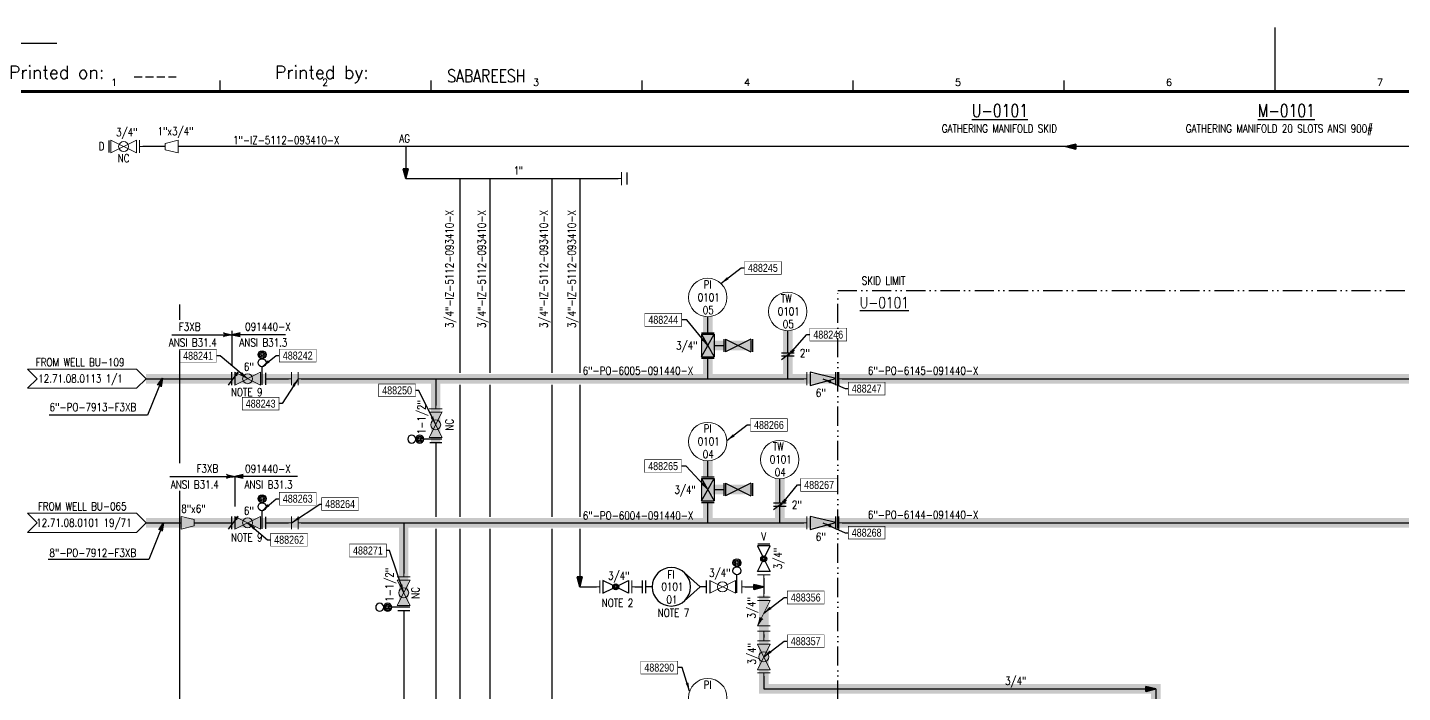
# Model space of a CAD drawing. Header units: millimetres. Extents: x -287 to 5653, y -5 to 599.
# Drawn here: x 35.8 to 465.4, y 391.3 to 599 of the extents above; entities that cross this region are included whole.
import ezdxf
from ezdxf.enums import TextEntityAlignment as Align

# ---------------------------------------------------------------- set-up
doc = ezdxf.new("R2010")
doc.units = ezdxf.units.MM
doc.header["$LTSCALE"] = 6
doc.linetypes.add('SKIDX2', pattern=[1.75, 1, -0.25, 0, -0.25, 0, -0.25])
for name, color, linetype in [('BORDER1', 3, 'CONTINUOUS'), ('BORDER2', 7, 'CONTINUOUS'), ('DIM_TAG', 5, 'CONTINUOUS'), ('GRID', 7, 'CONTINUOUS'), ('INST', 152, 'CONTINUOUS'), ('MAJOR', 42, 'CONTINUOUS'), ('MINOR', 152, 'CONTINUOUS'), ('PID', 82, 'CONTINUOUS'), ('SKID', 6, 'SKIDX2'), ('TEXT', 42, 'CONTINUOUS'), ('TEXT_TAG', 10, 'CONTINUOUS')]:
    doc.layers.add(name, color=color, linetype=linetype)
doc.layers.add('HIGHLITED LINE', color=2, linetype='CONTINUOUS', transparency=0.6)
doc.styles.add('ROMANC', font='ROMANC.shx', dxfattribs={"width": 0.8, "height": 5})
doc.styles.add('ROMANS', font='ROMANS', dxfattribs={"width": 0.8, "height": 2.5})
doc.styles.add('ROMANT', font='ROMANT.shx', dxfattribs={"width": 0.8, "height": 4})
doc.styles.get("Standard").update_dxf_attribs({"font": 'txt.shx', "width": 0.8})
doc.styles.add('TAG', font='arial.ttf', dxfattribs={"width": 0.8})
doc.styles.add('TXT', font='txt.shx')
doc.linetypes.add('FENCE', pattern='A,2,[131,ADCO.SHX,S=0.25,R=0,X=0.125,Y=-0.125],-0.5', length=2.5)
doc.dimstyles.get("Standard").update_dxf_attribs({"dimscale": 15, "dimtxt": 0.18, "dimasz": 0.18, "dimexe": 0.18, "dimexo": 0.0625, "dimgap": 0.09, "dimtad": 0, "dimtih": 1, "dimtoh": 1, "dimdec": 4, "dimzin": 0, "dimdsep": 46, "dimtxsty": 'Standard', "dimcen": 0.09, "dimadec": 0, "dimazin": 0, "dimtfac": 1, "dimtdec": 4, "dimtofl": 0, "dimtmove": 0, "dimatfit": 3, "dimfxl": 1, "dimtolj": 1, "dimtzin": 0, "dimarcsym": 0})
pattern_1 = [(0, (18.355, 11.805), (0, 3.125), [])]

# ---------------------------------------------------------------- blocks, each defined once
blk = doc.blocks.new('AD_DISC SINGLE-FUNC FIELD MOUNTE')
at = {"layer": 'INST', "lineweight": 13}
blk.add_circle((0, 0), 0.24, dxfattribs=at)
blk = doc.blocks.new('AD_FLANGE WITH IMPLIED GASKET')
at = {"layer": 'PID', "lineweight": 13}
for p, q in [((0, 0), (-0.04, 0)), ((0, -0.08), (0, 0.08))]:
    blk.add_line(p, q, dxfattribs=at)
blk = doc.blocks.new('AD_WAFER CHECK VALVE')
at = {"layer": 'PID'}
for p, q in [((-0.16, -0.08), (-0.16, 0.083)), ((-0.16, 0.083), (0.16, -0.002)), ((0.16, 0.08), (0.16, -0.08)), ((0.16, -0.002), (-0.16, -0.08))]:
    blk.add_line(p, q, dxfattribs=at)
blk = doc.blocks.new('AD_BALL VALVE')
at = {"layer": 'PID', "lineweight": 13}
for p, q in [((0.16, -0.08), (-0.16, 0.08)), ((-0.16, -0.08), (0.16, 0.08)), ((-0.159, 0.08), (-0.159, -0.08)), ((0.16, 0.08), (0.16, -0.08))]:
    blk.add_line(p, q, dxfattribs=at)
blk.add_circle((0, 0), 0.0625, dxfattribs=at)
blk = doc.blocks.new('AD_BLANK CLOSED SPECTACLE')
at = {"layer": 'PID'}
blk.add_line((0, -0.075), (0, 0.15), dxfattribs=at)
for centre, radius in [((0, 0.3), 0.05), ((0, 0.2), 0.05), ((0, 0.2), 0.0333), ((0, 0.2), 0.0167)]:
    blk.add_circle(centre, radius, dxfattribs=at)
blk = doc.blocks.new('FLANGE')
at = {"layer": 'PID'}
for p, q in [((0, 0), (-0.05, 0)), ((0, -0.075), (0, 0.075))]:
    blk.add_line(p, q, dxfattribs=at)
blk = doc.blocks.new('AD_BLANK OPEN SPECTACLE')
at = {"layer": 'PID'}
blk.add_line((0, -0.075), (0, 0.15), dxfattribs=at)
for centre, radius in [((0, 0.3), 0.05), ((0, 0.2), 0.05), ((0, 0.3), 0.0333), ((0, 0.3), 0.0167)]:
    blk.add_circle(centre, radius, dxfattribs=at)
blk = doc.blocks.new('AD_INSULATING FLANGE', base_point=(0.16, 0))
at = {"layer": 'PID'}
for points in [[(0.24, 0.08), (0.203, 0.05), (0.219, 0.052), (0.221, 0.035)], [(0.203, 0.05), (0.219, 0.052), (0.221, 0.035), (0.24, 0.08)]]:
    blk.add_hatch(color=256, dxfattribs=at).paths.add_polyline_path(points, flags=0)
for p, q in [((0.12, -0.08), (0.24, 0.08)), ((0.16, 0.08), (0.16, -0.08)), ((0.2, 0.08), (0.2, -0.08)), ((0.24, 0.08), (0.203, 0.05)), ((0.203, 0.05), (0.219, 0.052)), ((0.219, 0.052), (0.221, 0.035)), ((0.221, 0.035), (0.24, 0.08))]:
    blk.add_line(p, q, dxfattribs=at)
for points in [[(0.24, 0.08), (0.203, 0.05), (0.219, 0.052), (0.221, 0.035)], [(0.203, 0.05), (0.219, 0.052), (0.221, 0.035), (0.24, 0.08)]]:
    blk.add_lwpolyline(points, close=True, dxfattribs=at)
blk = doc.blocks.new('FLANGE BLIND WITHOUT TAP', base_point=(0.012, 0))
at = {"layer": 'PID'}
blk.add_line((0.025, -0.075), (0.025, 0.075), dxfattribs=at)
blk = doc.blocks.new('CONCENTRIC')
at = {"layer": 'PID', "lineweight": 13}
for p, q in [((-0.08, -0.08), (-0.08, 0.08)), ((-0.08, 0.08), (0.08, 0.04)), ((0.08, 0.04), (0.08, -0.04)), ((0.08, -0.04), (-0.08, -0.08))]:
    blk.add_line(p, q, dxfattribs=at)
blk = doc.blocks.new('AD_DBB VLAVE')
at = {"layer": 'PID'}
for p, q in [((-0.08, 0.16), (0.08, 0.16)), ((-0.08, 0.14), (0.08, 0.14)), ((-0.08, 0.14), (0.08, -0.14)), ((-0.08, -0.14), (0.08, 0.14)), ((-0.08, -0.14), (-0.08, 0.14)), ((0.08, -0.14), (0.08, 0.14)), ((0.2, -0.08), (0.2, 0.08)), ((0.54, -0.08), (0.22, 0.08)), ((0.22, -0.08), (0.54, 0.08)), ((0.22, -0.08), (0.22, 0.08)), ((0.54, -0.08), (0.54, 0.08)), ((0.56, -0.08), (0.56, 0.08)), ((-0.08, -0.14), (0.08, -0.14)), ((-0.08, -0.16), (0.08, -0.16)), ((0.08, 0), (0.2, 0))]:
    blk.add_line(p, q, dxfattribs=at)
blk = doc.blocks.new('AD_ROTAMETER TYPE FLOW METER', base_point=(0.04, 0))
at = {"layer": 'PID'}
for p, q in [((0.2, 0.179), (0.4, 0)), ((-0.32, 0.08), (-0.32, -0.08)), ((-0.28, 0.08), (-0.28, -0.08)), ((-0.2, 0), (-0.28, 0)), ((0.4, 0), (0.2, -0.179)), ((0.48, 0), (0.4, 0)), ((0.48, 0.08), (0.48, -0.08)), ((0.52, -0.08), (0.52, 0.08))]:
    blk.add_line(p, q, dxfattribs=at)
blk.add_circle((0.04, 0), 0.24, dxfattribs=at)
blk = doc.blocks.new('FLANGE BLIND', base_point=(0.012, 0))
at = {"layer": 'PID', "lineweight": 13}
blk.add_line((0.025, -0.075), (0.025, 0.075), dxfattribs=at)
blk = doc.blocks.new('AD_GLOBE VALVE')
at = {"layer": 'PID'}
for p, q in [((-0.034, 0.017), (-0.16, 0.08)), ((-0.16, 0.08), (-0.16, -0.08)), ((0.034, 0.017), (0.16, 0.08)), ((0.16, 0.08), (0.16, -0.08)), ((-0.16, -0.08), (-0.034, -0.017)), ((0.16, -0.08), (0.034, -0.017))]:
    blk.add_line(p, q, dxfattribs=at)
for centre, radius in [((0, 0), 0.0375), ((0, 0), 0.0255), ((-0.001, 0), 0.0135)]:
    blk.add_circle(centre, radius, dxfattribs=at)
blk = doc.blocks.new('AD_CHECK VALVE')
at = {"layer": 'PID', "lineweight": 13}
for p, q in [((-0.16, 0.08), (0.16, -0.08)), ((-0.16, -0.08), (-0.16, 0.08)), ((0.16, -0.08), (0.16, 0.08)), ((0.053, -0.048), (0.07, -0.014)), ((0.053, -0.048), (0.083, -0.041)), ((0.105, -0.053), (0.053, -0.048)), ((0.083, -0.041), (0.07, -0.014)), ((0.07, -0.014), (0.105, -0.053))]:
    blk.add_line(p, q, dxfattribs=at)
for centre, start, end in [((-0.003, -0.431), 66.7993, 81.7792), ((0.343, 0.261), 225.0907, 240.0706)]:
    blk.add_arc(centre, 0.387, start, end, dxfattribs=at)
blk = doc.blocks.new('AD_OFF-DRAWING', base_point=(-1.08, -0.04))
at = {"layer": 'PID', "lineweight": 13}
for p, q in [((-1.8, 0.08), (-0.44, 0.08)), ((-1.8, 0.08), (-1.68, -0.04)), ((-0.44, 0.08), (-0.32, -0.04)), ((-1.8, -0.16), (-1.68, -0.04)), ((-1.8, -0.16), (-0.44, -0.16)), ((-0.44, -0.16), (-0.32, -0.04))]:
    blk.add_line(p, q, dxfattribs=at)
blk = doc.blocks.new('*U20')
at = {"layer": 'BORDER1', "color": 154, "true_color": 0x1859a9, "const_width": 1}
blk.add_lwpolyline([(0, 564), (796, 564), (796, 0), (0, 0)], close=True, dxfattribs=at)
at = {"layer": 'BORDER2'}
blk.add_lwpolyline([(15, 579), (-30, 579), (-30, 534)], dxfattribs=at)
at = {"layer": 'BORDER2', "color": 7, "style": 'ROMANS'}
blk.add_text('Printed on:                 Printed by:', height=4, dxfattribs=at).set_placement((0, 568))
at = {"layer": 'BORDER2', "color": 7, "char_height": 4, "attachment_point": 7, "style": 'ROMANS'}
for s, insert in [('----', (38.6, 566.89)), ('SABAREESH', (136.97, 566.89))]:
    blk.add_mtext(s, dxfattribs=dict(at, insert=insert))
at = {"layer": 'BORDER2', "flags": 8}
for tag, height, style, p in [('REV4', 2.7, 'ROMANS', (662.76, 139.68)), ('REV3', 2.7, 'ROMANS', (662.76, 132.68)), ('REV2', 2.7, 'ROMANS', (662.76, 125.68)), ('REV', 2.7, 'ROMANS', (662.76, 118.68)), ('RE4', 7, 'ROMANT', (745.34, 6.15))]:
    blk.add_attdef(tag, text='', height=height, dxfattribs=dict(at, style=style)).set_placement(p, align=Align.CENTER)
at = {"layer": 'BORDER2', "style": 'ROMANS', "width": 4.59626}
for tag, p, p2 in [('DATE4', (668.47, 139.68), (681.47, 139.68)), ('DATE3', (668.47, 132.68), (681.47, 132.68)), ('DATE2', (668.47, 125.68), (681.47, 125.68)), ('DATE', (668.47, 118.68), (681.47, 118.68))]:
    blk.add_attdef(tag, text='', height=2.7, dxfattribs=at).set_placement(p, p2, align=Align.FIT)
at = {"layer": 'BORDER2'}
for tag, height, style, p in [('DRN4', 2.7, 'ROMANS', (689.55, 139.68)), ('CHD4', 2.7, 'ROMANS', (701.61, 139.68)), ('APD4', 2.7, 'ROMANS', (713.32, 139.68)), ('DRN3', 2.7, 'ROMANS', (689.55, 132.68)), ('CHD3', 2.7, 'ROMANS', (701.61, 132.68)), ('APD3', 2.7, 'ROMANS', (713.32, 132.68)), ('DRN2', 2.7, 'ROMANS', (689.55, 125.68)), ('CHD2', 2.7, 'ROMANS', (701.61, 125.68)), ('APD2', 2.7, 'ROMANS', (713.32, 125.68)), ('DRN', 2.7, 'ROMANS', (689.55, 118.68)), ('CHD', 2.7, 'ROMANS', (701.61, 118.68)), ('APD', 2.7, 'ROMANS', (713.32, 118.68)), ('CONS_CONT_VEND', 3.5, 'ROMANC', (726, 61.94))]:
    blk.add_attdef(tag, text='', height=height, dxfattribs=dict(at, style=style)).set_placement(p, align=Align.CENTER)
at = {"layer": 'BORDER2', "style": 'ROMANS', "width": 0.8}
for tag, p, height in [('1:X', (670.77, 103.49), 3), ('LOC', (709.61, 103.49), 3), ('PROJ_NO', (774.84, 103.49), 3), ('CONS_DRG_NO', (681.74, 53.26), 2.5)]:
    blk.add_attdef(tag, p, '', height=height, dxfattribs=at)
at = {"layer": 'BORDER2', "lineweight": 30, "width": 0.8, "flags": 104}
for tag, p in [('COMMENTS4', (720.55, 141.5)), ('COMMENTS3', (720.55, 134.5)), ('COMMENTS2', (720.55, 127.5)), ('COMMENTS', (720.55, 120.5))]:
    blk.add_attdef(tag, text='', height=2.2, dxfattribs=at).set_placement(p, align=Align.MIDDLE_LEFT)
at = {"layer": 'BORDER2', "style": 'ROMANS', "width": 0.8}
for tag, p in [('PROJECT_TITLE_1', (726, 45.91)), ('PROJECT_TITLE_2', (726, 40.58))]:
    blk.add_attdef(tag, text='', height=3.5, dxfattribs=at).set_placement(p, align=Align.MIDDLE)
at = {"layer": 'BORDER2', "style": 'ROMANT', "width": 0.8}
for tag, p in [('DRG_TITLE_1', (726, 29.73)), ('DRG_TITLE_2', (726, 23.03)), ('DRG_TITLE_3', (726, 16.33))]:
    blk.add_attdef(tag, text='', height=4, dxfattribs=at).set_placement(p, align=Align.CENTER)
at = {"layer": 'BORDER2', "style": 'ROMANT'}
for tag, p in [('AR', (668.95, 6.15)), ('PA', (683.03, 6.15)), ('DC', (697.09, 6.15)), ('TS', (775.94, 6.15))]:
    blk.add_attdef(tag, p, '', height=7, dxfattribs=at)
for tag, p in [('SRNO', (736.79, 6.15)), ('SH', (771.83, 6.2))]:
    blk.add_attdef(tag, text='', height=7, dxfattribs=at).set_placement(p, align=Align.RIGHT)
at = {"layer": 'BORDER2', "style": 'ROMANS', "flags": 2}
blk.add_attdef('TB_VERSION', text='', height=2, dxfattribs=at).set_placement((1, -1), align=Align.TOP_LEFT)
blk = doc.blocks.new('A$C30e92614')
at = {"layer": 'GRID'}
for p, q in [((425.5, 599), (425.5, 579)), ((95.9167, 582.5), (95.9167, 579)), ((161.833, 582.5), (161.833, 579)), ((227.75, 582.5), (227.75, 579)), ((293.667, 582.5), (293.667, 579)), ((359.583, 582.5), (359.583, 579))]:
    blk.add_line(p, q, dxfattribs=at)
at = {"layer": 'GRID', "style": 'TXT'}
for s, p in [('1', (61.96564, 580.75)), ('2', (127.8821, 580.75)), ('3', (193.7991, 580.75)), ('4', (259.7151, 580.75)), ('5', (325.6321, 580.75)), ('6', (391.5491, 580.75)), ('7', (457.4651, 580.75))]:
    blk.add_text(s, height=2.2, dxfattribs=at).set_placement(p)

msp = doc.modelspace()

# ---------------------------------------------------------------- hatches: boundary and pattern name
at = {"layer": 'PID', "linetype": 'Continuous', "lineweight": 0}
for points in [[(360.23, 561.81), (363.34, 561.04), (363.34, 562.59)], [(153.98, 551.81), (154.75, 554.91), (153.19, 554.91)], [(208.36, 424.31), (209.12, 427.41), (207.57, 427.41)], [(265.86, 424.31), (262.75, 425.07), (262.75, 423.52)], [(388.36, 392.43), (385.25, 393.2), (385.25, 391.64)]]:
    msp.add_hatch(color=256, dxfattribs=at).paths.add_polyline_path(points)
at = {"layer": 'TEXT'}
for points in [[(99.62, 503.06), (97.02, 502.46), (97.82, 503.06), (97.02, 503.66)], [(99.62, 503.06), (102.22, 502.46), (101.41, 503.06), (102.22, 503.66)], [(98.01, 458.21), (100.61, 458.81), (98.01, 459.41), (98.81, 458.81)], [(100.61, 458.81), (103.2, 458.21), (102.4, 458.81), (103.2, 459.41)]]:
    msp.add_hatch(color=256, dxfattribs=at).paths.add_polyline_path(points)
h = msp.add_hatch(dxfattribs=at)
h.set_pattern_fill('LINE', color=256, scale=25, style=0)
h.set_pattern_definition(pattern_1)
h.paths.add_polyline_path([(100.61, 458.81), (98.01, 458.21), (98.81, 458.81), (98.01, 459.41)])
h = msp.add_hatch(dxfattribs=at)
h.set_pattern_fill('LINE', color=256, scale=25, style=0)
h.set_pattern_definition(pattern_1)
h.paths.add_polyline_path([(100.61, 458.81), (103.2, 458.21), (102.4, 458.81), (103.2, 459.41)])

# ---------------------------------------------------------------- linework, layer by layer
at = {"layer": 'DIM_TAG', "const_width": 0.17}
for points in [[(259.84, 521.93), (259.84, 525.93), (271.34, 525.93), (271.34, 521.93)], [(228.71, 505.7), (228.71, 509.7), (240.21, 509.7), (240.21, 505.7)], [(280.26, 501.08), (280.26, 505.08), (291.76, 505.08), (291.76, 501.08)], [(83.36, 494.47), (83.36, 498.47), (94.86, 498.47), (94.86, 494.47)], [(114.5, 494.54), (114.5, 498.54), (126, 498.54), (126, 494.54)], [(145.55, 483.67), (145.55, 487.67), (157.05, 487.67), (157.05, 483.67)], [(292.26, 484.22), (292.26, 488.22), (303.76, 488.22), (303.76, 484.22)], [(102.92, 479.52), (102.92, 483.52), (114.42, 483.52), (114.42, 479.52)], [(261.72, 472.86), (261.72, 476.86), (273.22, 476.86), (273.22, 472.86)], [(228.66, 460.01), (228.66, 464.01), (240.16, 464.01), (240.16, 460.01)], [(277.4, 454.13), (277.4, 458.13), (288.9, 458.13), (288.9, 454.13)], [(114.5, 449.83), (114.5, 453.83), (126, 453.83), (126, 449.83)], [(127.74, 448.17), (127.74, 452.17), (139.24, 452.17), (139.24, 448.17)], [(292.26, 439.22), (292.26, 443.22), (303.76, 443.22), (303.76, 439.22)], [(111.81, 437.01), (111.81, 441.01), (123.31, 441.01), (123.31, 437.01)], [(136.44, 433.65), (136.44, 437.65), (147.94, 437.65), (147.94, 433.65)], [(273.22, 418.97), (273.22, 422.97), (284.72, 422.97), (284.72, 418.97)], [(273.22, 405.32), (273.22, 409.32), (284.72, 409.32), (284.72, 405.32)], [(227.46, 397.08), (227.46, 401.08), (238.96, 401.08), (238.96, 397.08)]]:
    msp.add_lwpolyline(points, close=True, dxfattribs=at)
at = {"layer": 'HIGHLITED LINE', "const_width": 3}
for points in [[(248.36, 499.68), (248.36, 508.68)], [(273.36, 489.31), (620.86, 489.31), (620.86, 507.33)], [(248.36, 489.31), (273.36, 489.31), (273.36, 504.31)], [(72.86, 489.31), (248.36, 489.31), (248.36, 499.68), (262.36, 499.68)], [(163.36, 489.31), (163.36, 469.56)], [(248.36, 454.68), (248.36, 463.68)], [(270.86, 444.31), (555.86, 444.31), (555.86, 458.58)], [(72.86, 444.31), (248.36, 444.31), (248.36, 454.68), (262.36, 454.68)], [(248.36, 444.31), (270.86, 444.31), (270.86, 458.06)], [(153.36, 444.31), (153.36, 418)], [(265.86, 421.58), (265.86, 392.43), (388.36, 392.43), (388.36, 366.18)]]:
    msp.add_lwpolyline(points, dxfattribs=at)
at = {"layer": 'INST'}
for points in [[(248.36, 503.68), (248.36, 508.68)], [(273.36, 497.31), (273.36, 504.31)], [(248.36, 458.68), (248.36, 463.68)], [(270.86, 450.43), (270.86, 458.06)]]:
    msp.add_lwpolyline(points, dxfattribs=at)
at = {"layer": 'MAJOR'}
for points in [[(72.86, 489.31), (99.61, 489.31)], [(111.48, 489.31), (117.36, 489.31)], [(121.36, 489.31), (163.36, 489.31)], [(163.36, 489.31), (248.36, 489.31)], [(248.36, 489.31), (273.36, 489.31)], [(273.36, 489.31), (278.36, 489.31)], [(290.36, 489.31), (588.36, 489.31)], [(72.86, 444.31), (83.86, 444.31)], [(87.86, 444.31), (99.61, 444.31)], [(111.48, 444.31), (117.36, 444.31)], [(121.36, 444.31), (153.36, 444.31)], [(153.36, 444.31), (248.36, 444.31)], [(248.36, 444.31), (270.86, 444.31)], [(270.86, 444.31), (278.36, 444.31)], [(290.36, 444.31), (523.36, 444.31)]]:
    msp.add_lwpolyline(points, dxfattribs=at)
at = {"layer": 'MINOR'}
for points in [[(78.86, 561.81), (71.86, 561.81)], [(153.98, 561.81), (82.86, 561.81)], [(641.23, 561.81), (153.98, 561.81)], [(153.98, 561.81), (153.98, 551.81), (170.86, 551.81)], [(170.86, 551.81), (170.86, 491.18)], [(170.86, 551.81), (180.23, 551.81)], [(180.23, 551.81), (180.23, 491.18)], [(180.23, 551.81), (199.61, 551.81)], [(199.61, 551.81), (199.61, 491.18)], [(199.61, 551.81), (208.36, 551.81)], [(208.36, 551.81), (208.36, 491.18)], [(208.36, 551.81), (220.41, 551.81)], [(248.36, 489.31), (248.36, 495.68)], [(273.36, 489.31), (273.36, 496.31)], [(163.36, 489.31), (163.36, 480.93)], [(170.86, 487.44), (170.86, 446.18)], [(180.23, 487.44), (180.23, 446.18)], [(199.61, 487.44), (199.61, 446.18)], [(208.36, 487.44), (208.36, 446.18)], [(163.36, 468.06), (163.36, 446.18)], [(248.36, 444.31), (248.36, 450.68)], [(270.86, 444.31), (270.86, 449.43)], [(153.36, 444.31), (153.36, 428.43)], [(163.36, 442.44), (163.36, 366.18)], [(170.86, 442.44), (170.86, 366.18)], [(180.23, 442.44), (180.23, 366.18)], [(199.61, 442.44), (199.61, 366.18)], [(208.36, 442.44), (208.36, 424.31), (213.61, 424.31)], [(265.86, 427.06), (265.86, 424.31)], [(225.61, 424.31), (227.98, 424.31)], [(259.98, 424.31), (265.86, 424.31)], [(265.86, 424.31), (265.86, 422.08)], [(153.36, 415.56), (153.36, 366.18)], [(265.86, 409.43), (265.86, 408.43)], [(265.86, 396.43), (265.86, 392.43), (388.36, 392.43), (388.36, 366.18)]]:
    msp.add_lwpolyline(points, dxfattribs=at)
at = {"layer": 'PID', "linetype": 'Continuous', "lineweight": 35}
for p, q in [((363.34, 562.59), (360.23, 561.81)), ((360.23, 561.81), (363.34, 561.04)), ((363.34, 561.04), (363.34, 562.59)), ((153.19, 554.91), (153.98, 551.81)), ((154.75, 554.91), (153.19, 554.91)), ((153.98, 551.81), (154.75, 554.91)), ((207.57, 427.41), (208.36, 424.31)), ((209.12, 427.41), (207.57, 427.41)), ((208.36, 424.31), (209.12, 427.41)), ((262.75, 425.07), (262.75, 423.52)), ((265.86, 424.31), (262.75, 425.07)), ((262.75, 423.52), (265.86, 424.31)), ((385.25, 393.2), (385.25, 391.64)), ((388.36, 392.43), (385.25, 393.2)), ((385.25, 391.64), (388.36, 392.43))]:
    msp.add_line(p, q, dxfattribs=at)
at = {"layer": 'PID', "linetype": 'Continuous', "lineweight": 0}
for points in [[(360.23, 561.81), (363.34, 561.04), (363.34, 562.59)], [(153.98, 551.81), (154.75, 554.91), (153.19, 554.91)], [(208.36, 424.31), (209.12, 427.41), (207.57, 427.41)], [(265.86, 424.31), (262.75, 425.07), (262.75, 423.52)], [(388.36, 392.43), (385.25, 393.2), (385.25, 391.64)]]:
    msp.add_lwpolyline(points, close=True, dxfattribs=at)
at = {"layer": 'PID', "linetype": 'Continuous', "lineweight": 35}
for p in [(248.36, 489.31), (273.36, 489.31), (265.86, 424.31)]:
    msp.add_point(p, dxfattribs=at)
at = {"layer": 'SKID'}
msp.add_lwpolyline([(173.36, 54.31), (173.36, 164.31), (288.98, 164.31), (288.98, 516.81), (678.36, 516.81), (678.36, 54.31)], close=True, dxfattribs=at)
at = {"layer": 'TEXT', "linetype": 'FENCE'}
for p, q in [((83.36, 512.52), (83.36, 507.71)), ((83.36, 498.07), (83.36, 462.95)), ((83.36, 454.27), (83.36, 383.16))]:
    msp.add_line(p, q, dxfattribs=at)
at = {"layer": 'TEXT'}
for p, q in [((80.95, 503.06), (99.62, 503.06)), ((97.82, 503.06), (97.02, 503.66)), ((97.02, 503.66), (99.62, 503.06)), ((97.02, 502.46), (97.82, 503.06)), ((99.62, 503.06), (97.02, 502.46)), ((99.62, 504.31), (99.62, 503.06)), ((102.22, 503.66), (99.62, 503.06)), ((99.62, 503.06), (99.62, 493.64)), ((99.62, 503.06), (102.22, 502.46)), ((116.48, 503.06), (99.62, 503.06)), ((101.41, 503.06), (102.22, 503.66)), ((102.22, 502.46), (101.41, 503.06)), ((77.98, 489.43), (73.37, 477.95)), ((76.46, 487.24), (77.98, 489.43)), ((77.31, 487.76), (76.46, 487.24)), ((76.63, 487.35), (77.85, 489.1)), ((76.77, 487.43), (77.74, 488.83)), ((77.57, 486.8), (77.31, 487.76)), ((77.74, 488.83), (77.48, 487.14)), ((77.85, 489.1), (77.52, 486.99)), ((77.98, 489.43), (77.57, 486.8)), ((73.37, 477.95), (42.57, 477.95)), ((80.32, 458.81), (100.61, 458.81)), ((98.81, 458.81), (98.01, 459.41)), ((98.01, 459.41), (100.61, 458.81)), ((98.01, 458.21), (98.81, 458.81)), ((100.61, 458.81), (98.01, 458.21)), ((103.2, 459.41), (100.61, 458.81)), ((100.61, 458.81), (100.61, 449.39)), ((100.61, 458.81), (103.2, 458.21)), ((120.18, 458.81), (100.61, 458.81)), ((102.4, 458.81), (103.2, 459.41)), ((103.2, 458.21), (102.4, 458.81)), ((78.36, 444.31), (73.74, 432.82)), ((76.83, 442.12), (78.36, 444.31)), ((77.68, 442.64), (76.83, 442.12)), ((77, 442.22), (78.22, 443.97)), ((77.14, 442.3), (78.11, 443.7)), ((77.94, 441.67), (77.68, 442.64)), ((78.11, 443.7), (77.85, 442.02)), ((78.22, 443.97), (77.89, 441.86)), ((78.36, 444.31), (77.94, 441.67)), ((73.74, 432.82), (42.33, 432.82))]:
    msp.add_line(p, q, dxfattribs=at)
for points in [[(99.62, 503.06), (97.02, 502.46), (97.82, 503.06), (97.02, 503.66)], [(99.62, 503.06), (102.22, 502.46), (101.41, 503.06), (102.22, 503.66)], [(100.61, 458.81), (98.01, 458.21), (98.81, 458.81), (98.01, 459.41)], [(100.61, 458.81), (103.2, 458.21), (102.4, 458.81), (103.2, 459.41)]]:
    msp.add_lwpolyline(points, close=True, dxfattribs=at)

# ---------------------------------------------------------------- block references
at = {"layer": 'BORDER2'}
msp.add_blockref('*U20', (30, 15), dxfattribs=at)
at = {"layer": 'GRID'}
msp.add_blockref('A$C30e92614', (0, 0), dxfattribs=at)
at = {"layer": 'INST', "linetype": 'Continuous', "xscale": 25, "yscale": 25, "zscale": 25}
for p in [(248.36, 514.68), (273.36, 510.31), (248.36, 469.68), (270.86, 464.06), (248.36, 389.68)]:
    msp.add_blockref('AD_DISC SINGLE-FUNC FIELD MOUNTE', p, dxfattribs=at)
at = {"layer": 'PID', "linetype": 'Continuous', "yscale": 25, "zscale": 25}
for name, p, xscale, rotation in [('FLANGE BLIND WITHOUT TAP', (61.53, 561.81), 25, 180.0000000000119), ('FLANGE BLIND WITHOUT TAP', (222.73, 551.81), -25, 180), ('AD_DBB VLAVE', (248.36, 499.68), -25, 180), ('AD_INSULATING FLANGE', (273.36, 496.31), -25, 269.9999999999941), ('AD_OFF-DRAWING', (53.86, 489.31), -25, 180), ('FLANGE', (110.23, 489.31), 25, 180.0000000000119), ('AD_WAFER CHECK VALVE', (284.36, 489.31), -25, 180), ('AD_FLANGE WITH IMPLIED GASKET', (289.36, 489.31), 25, 180.0000000000119), ('AD_FLANGE WITH IMPLIED GASKET', (163.36, 479.93), -25, 90.00000000014228), ('AD_BALL VALVE', (163.36, 474.93), -25, 90.00000000010662), ('AD_BLANK CLOSED SPECTACLE', (163.36, 470.43), -25, 90.00000000014235), ('FLANGE', (163.36, 469.31), 25, 90.0000000001423), ('AD_DBB VLAVE', (248.36, 454.68), -25, 180), ('AD_INSULATING FLANGE', (270.86, 449.43), -25, 269.9999999999941), ('AD_OFF-DRAWING', (53.86, 444.31), -25, 180), ('CONCENTRIC', (85.86, 444.31), -25, 180), ('FLANGE', (110.23, 444.31), 25, 180.0000000000119), ('AD_FLANGE WITH IMPLIED GASKET', (118.36, 444.31), -25, 180), ('AD_FLANGE WITH IMPLIED GASKET', (120.36, 444.31), 25, 180.0000000000119), ('AD_WAFER CHECK VALVE', (284.36, 444.31), -25, 180), ('AD_FLANGE WITH IMPLIED GASKET', (289.36, 444.31), 25, 180.0000000000119), ('AD_GLOBE VALVE', (265.86, 433.06), 25, 269.9999999999941), ('FLANGE BLIND WITHOUT TAP', (265.86, 437.38), -25, 269.9999999999941), ('AD_ROTAMETER TYPE FLOW METER', (236.98, 424.31), -25, 180), ('AD_FLANGE WITH IMPLIED GASKET', (153.36, 427.43), 25, 270.0000000001423), ('AD_BALL VALVE', (153.36, 422.43), -25, 90.00000000010662), ('AD_FLANGE WITH IMPLIED GASKET', (224.61, 424.31), 25, 180.0000000000119), ('AD_FLANGE WITH IMPLIED GASKET', (258.98, 424.31), 25, 180.0000000000119), ('AD_FLANGE WITH IMPLIED GASKET', (265.86, 428.06), -25, 269.9999999999941), ('AD_FLANGE WITH IMPLIED GASKET', (265.86, 421.08), 25, 270.0000000000593), ('AD_BLANK CLOSED SPECTACLE', (153.36, 417.93), -25, 90.00000000014235), ('FLANGE', (153.36, 416.81), 25, 90.0000000001423), ('AD_CHECK VALVE', (265.86, 416.08), 25, 269.9999999999941), ('AD_FLANGE WITH IMPLIED GASKET', (265.86, 410.43), 25, 90.00000000000594), ('AD_FLANGE WITH IMPLIED GASKET', (265.86, 407.43), -25, 90.0000000000059), ('FLANGE BLIND', (265.86, 411.75), -25, 269.9999999999941), ('AD_BALL VALVE', (265.86, 402.43), 25, 269.9999999999941), ('AD_FLANGE WITH IMPLIED GASKET', (265.86, 397.43), 25, 90.00000000000594)]:
    msp.add_blockref(name, p, dxfattribs=dict(at, xscale=xscale, rotation=rotation))
for name, p, xscale in [('AD_BALL VALVE', (65.86, 561.81), 25), ('AD_FLANGE WITH IMPLIED GASKET', (70.86, 561.81), -25), ('CONCENTRIC', (80.86, 561.81), -25), ('AD_FLANGE WITH IMPLIED GASKET', (221.41, 551.81), 25), ('AD_BLANK OPEN SPECTACLE', (109.11, 489.31), 25), ('AD_INSULATING FLANGE', (99.61, 489.31), 25), ('AD_BALL VALVE', (104.61, 489.31), 25), ('AD_FLANGE WITH IMPLIED GASKET', (118.36, 489.31), 25), ('AD_FLANGE WITH IMPLIED GASKET', (120.36, 489.31), -25), ('AD_FLANGE WITH IMPLIED GASKET', (279.36, 489.31), 25), ('AD_BLANK OPEN SPECTACLE', (109.11, 444.31), 25), ('AD_INSULATING FLANGE', (99.61, 444.31), 25), ('AD_BALL VALVE', (104.61, 444.31), 25), ('AD_FLANGE WITH IMPLIED GASKET', (279.36, 444.31), 25), ('AD_BLANK OPEN SPECTACLE', (257.48, 424.31), 25), ('AD_FLANGE WITH IMPLIED GASKET', (214.61, 424.31), 25), ('AD_GLOBE VALVE', (219.61, 424.31), 25), ('AD_BALL VALVE', (252.98, 424.31), 25)]:
    msp.add_blockref(name, p, dxfattribs=dict(at, xscale=xscale))

# ---------------------------------------------------------------- texts
at = {"layer": 'TEXT', "width": 0.8}
for s, height, style, p in [('%%uU-0101', 4, 'ROMANC', (330.86, 573.06)), ('%%uM-0101', 4, 'ROMANC', (420.23, 573.06)), ('GATHERING MANIFOLD SKID', 2.5, 'ROMANS', (321.48, 567.43)), ('GATHERING MANIFOLD 20 SLOTS ANSI 900#', 2.5, 'ROMANS', (397.73, 567.43)), ('SKID LIMIT', 2.5, 'ROMANS', (296.48, 519.93)), ('%%uU-0101', 3.5, 'ROMANC', (295.86, 513.06)), ('NOTE 9', 2.5, 'ROMANS', (99.38, 485.11)), ('NOTE 9', 2.5, 'ROMANS', (99.39, 439.74)), ('NOTE 2', 2.5, 'ROMANS', (215.23, 419.31)), ('NOTE 7', 2.5, 'ROMANS', (232.73, 416.18))]:
    msp.add_text(s, height=height, dxfattribs=dict(at, style=style)).set_placement(p, align=Align.MIDDLE_LEFT)
at = {"layer": 'TEXT', "style": 'ROMANS', "width": 0.8}
for s, p in [('3/4"', (63.53, 565.05)), ('1"x3/4"', (76.46, 565.36)), ('1"-IZ-5112-093410-X', (100.04, 562.56)), ('AG', (151.99, 563.06)), ('1', (187.72, 553.04)), ('"', (189.26, 553.04)), ('PI', (247.06, 517.47)), ('0101', (245.26, 513.47)), ('TW', (271.2, 513.09)), ('05 ', (246.81, 509.47)), ('0101', (270.26, 509.09)), ('05 ', (271.81, 505.09)), ('F3XB', (83.12, 504.31)), ('091440-X', (103.83, 504.31)), ('ANSI B31.4', (79.98, 499.35)), ('ANSI B31.3', (102.02, 499.35)), ('FROM WELL BU-109', (38.42, 493.19)), ('6"', (103.44, 491.8)), ('12.71.08.0113 1/1', (39.2, 488.09)), ('6"-PO-6005-091440-X', (209.27, 490.56)), ('6"-PO-6145-091440-X', (298.4, 490.56)), ('6"-PO-7913-F3XB', (42.73, 479.17)), ('PI', (247.06, 472.47)), ('0101', (245.26, 468.47)), ('TW', (268.7, 466.84)), ('04 ', (246.81, 464.47)), ('0101', (267.76, 462.84)), ('F3XB', (88.65, 460)), ('091440-X', (103.83, 459.93)), ('04 ', (269.31, 458.84)), ('ANSI B31.4', (80.6, 454.98)), ('ANSI B31.3', (103.64, 454.98)), ('FROM WELL BU-065', (39.08, 448.19)), ('8"x6"', (83.87, 447.46)), ('6"', (103.44, 446.8)), ('6"-PO-6004-091440-X', (209.34, 445.31)), ('6"-PO-6144-091440-X', (298.4, 445.56)), ('12.71.08.0101 19/71', (38.53, 443.09)), ('8"-PO-7912-F3XB', (42.69, 433.68)), ('0101', (233.89, 423.09)), ('FI', (235.77, 426.89)), ('01 ', (235.43, 419.09)), ('3/4"', (341.24, 393.66)), ('PI', (247.06, 392.47))]:
    msp.add_text(s, height=2.5, dxfattribs=at).set_placement(p)
for s, p in [('D', (58.97, 561.91)), ('NC', (65.84, 558.16)), ('V', (265.84, 440.03))]:
    msp.add_text(s, height=2.5, dxfattribs=at).set_placement(p, align=Align.MIDDLE_CENTER)
for s, p in [('3/4"-IZ-5112-093410-X', (168.91, 505.13)), ('3/4"-IZ-5112-093410-X', (178.98, 505.13)), ('3/4"-IZ-5112-093410-X', (198.36, 505.13)), ('3/4"-IZ-5112-093410-X', (207.11, 505.13)), ('1-1/2"', (160.16, 471.97)), ('1-1/2"', (150.16, 419.62))]:
    msp.add_text(s, height=2.5, rotation=90, dxfattribs=at).set_placement(p)
at = {"layer": 'TEXT', "lineweight": 0, "style": 'ROMANS', "width": 0.8}
for s, p in [('3/4"', (238.49, 498.4)), ('2"', (277.15, 496.02)), ('6"', (282.15, 483.65)), ('3/4"', (237.93, 453.4)), ('2"', (274.65, 448.65)), ('6"', (282.15, 438.65)), ('3/4"', (248.8, 427.4)), ('3/4"', (217.21, 426.53))]:
    msp.add_text(s, height=2.5, dxfattribs=at).set_placement(p)
at = {"layer": 'TEXT', "style": 'ROMANS', "width": 0.8}
for p in [(167.63, 474.92), (157, 422.42)]:
    msp.add_text('NC', height=2.5, rotation=90, dxfattribs=at).set_placement(p, align=Align.MIDDLE_CENTER)
at = {"layer": 'TEXT', "lineweight": 0, "style": 'ROMANS', "width": 0.8}
for p in [(271.55, 429.78), (263.32, 414.41), (263.39, 400.03)]:
    msp.add_text('3/4"', height=2.5, rotation=90, dxfattribs=at).set_placement(p)
at = {"layer": 'TEXT_TAG', "style": 'TAG', "width": 0.8}
for s, p in [('488245', (265.59, 523.93)), ('488244', (234.46, 507.7)), ('488246', (286.01, 503.08)), ('488241', (89.11, 496.47)), ('488242', (120.25, 496.54)), ('488250', (151.3, 485.67)), ('488247', (298.01, 486.22)), ('488243', (108.67, 481.52)), ('488266', (267.47, 474.86)), ('488265', (234.41, 462.01)), ('488267', (283.15, 456.13)), ('488263', (120.25, 451.83)), ('488264', (133.49, 450.17)), ('488268', (298.01, 441.22)), ('488262', (117.56, 439.01)), ('488271', (142.19, 435.65)), ('488356', (278.97, 420.97)), ('488357', (278.97, 407.32)), ('488290', (233.21, 399.08))]:
    msp.add_text(s, height=2.5, dxfattribs=at).set_placement(p, align=Align.MIDDLE_CENTER)

# ---------------------------------------------------------------- leaders
at = {"layer": 'DIM_TAG'}
for points in [[(252.47, 519.04), (258.84, 523.93), (259.84, 523.93)], [(248.36, 499.68), (241.82, 507.7), (240.21, 507.7)], [(273.36, 496.31), (279.28, 503.08), (280.26, 503.08)], [(104.61, 489.31), (96.07, 496.47), (94.86, 496.47)], [(109.11, 493.06), (113.5, 496.54), (114.5, 496.54)], [(120.36, 489.31), (115.42, 481.52), (114.42, 481.52)], [(163.36, 474.93), (158.05, 485.67), (157.05, 485.67)], [(284.36, 489.31), (291.26, 486.22), (292.26, 486.22)], [(254.35, 469.98), (260.72, 474.86), (261.72, 474.86)], [(248.36, 454.68), (241.66, 462.01), (240.16, 462.01)], [(270.86, 449.43), (276.4, 456.13), (277.4, 456.13)], [(109.11, 448.06), (113.5, 451.83), (114.5, 451.83)], [(118.36, 444.31), (127.16, 450.17), (127.74, 450.17)], [(104.61, 444.31), (110.81, 439.01), (111.81, 439.01)], [(284.36, 444.31), (291.26, 441.22), (292.26, 441.22)], [(153.36, 422.43), (148.94, 435.65), (147.94, 435.65)], [(265.86, 416.08), (272.22, 420.97), (273.22, 420.97)], [(265.86, 402.43), (272.22, 407.32), (273.22, 407.32)], [(242.7, 391.69), (240.37, 399.08), (238.96, 399.08)]]:
    msp.add_leader(points, dimstyle='Standard', dxfattribs=at)

doc.saveas('drawing.dxf')
